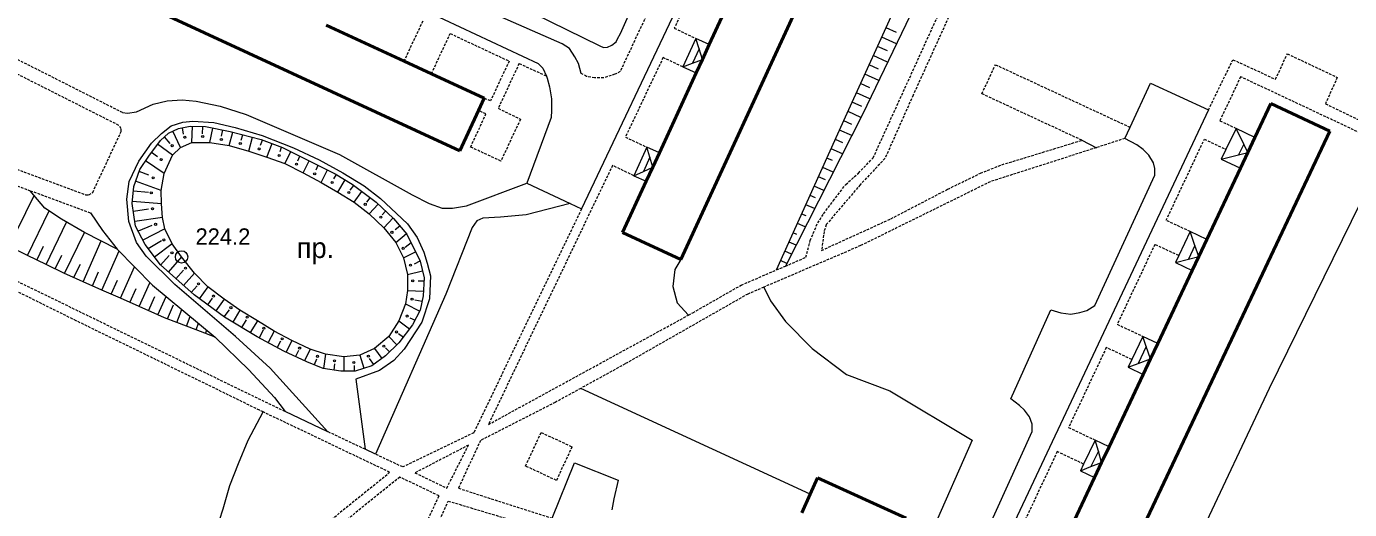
# Model space of a CAD drawing. Extents: x 1000 to 4000, y -5000 to -1000.
# Drawn here: x 2326.7 to 2585.4, y -2793.9 to -2699.4 of the extents above; entities that cross this region are included whole.
import ezdxf
from ezdxf.enums import TextEntityAlignment as Align

# ---------------------------------------------------------------- set-up
doc = ezdxf.new("R2010")
doc.units = 0
doc.header["$MEASUREMENT"] = 0
doc.linetypes.add('DASHED', pattern=[0.75, 0.5, -0.25])
for name, color, linetype in [('24', 7, 'CONTINUOUS'), ('30', 7, 'CONTINUOUS'), ('34', 7, 'CONTINUOUS'), ('37', 7, 'CONTINUOUS'), ('40', 7, 'CONTINUOUS'), ('6', 7, 'CONTINUOUS'), ('7', 7, 'CONTINUOUS')]:
    doc.layers.add(name, color=color, linetype=linetype)
doc.styles.get("Standard").update_dxf_attribs({"font": 'txt', "height": 0.2})

msp = doc.modelspace()

# ---------------------------------------------------------------- linework, layer by layer
at = {"layer": '24', "color": 253, "linetype": 'Continuous', "lineweight": 0}
for p, q in [((2501.82, -2594.59), (2435.19, -2735.1)), ((2339.88, -2665.98), (2426.73, -2706.62)), ((2431.43, -2702.78), (2397.02, -2687.67)), ((2432.83, -2703.74), (2431.43, -2702.78)), ((2433.88, -2705.32), (2432.83, -2703.74)), ((2434.58, -2706.63), (2433.88, -2705.32)), ((2426.73, -2706.62), (2427.61, -2707.59)), ((2427.61, -2707.59), (2428.31, -2709.13)), ((2435.13, -2708.59), (2434.58, -2706.63)), ((2428.31, -2709.13), (2428.48, -2709.51)), ((2428.48, -2709.51), (2428.92, -2711.18)), ((2428.92, -2711.18), (2429.35, -2713.54)), ((2542.47, -2719.13), (2546.48, -2710.5)), ((2546.48, -2710.5), (2557.76, -2715.74)), ((2351.4, -2714.59), (2354.18, -2713.94)), ((2354.18, -2713.94), (2357.07, -2713.75)), ((2357.07, -2713.75), (2359.85, -2714.03)), ((2429.35, -2713.54), (2429.35, -2715.81)), ((2345.45, -2716.26), (2346.38, -2716.36)), ((2346.38, -2716.36), (2348.15, -2716.08)), ((2348.15, -2716.08), (2351.4, -2714.59)), ((2359.85, -2714.03), (2364.5, -2714.96)), ((2364.5, -2714.96), (2369.61, -2716.63)), ((2429.35, -2715.81), (2429.26, -2717.19)), ((2557.76, -2715.74), (2516.77, -2802.86)), ((2353.07, -2720.35), (2354.92, -2718.87)), ((2354.92, -2718.87), (2357.25, -2718.12)), ((2357.25, -2718.12), (2359.17, -2717.93)), ((2359.17, -2717.93), (2363.26, -2718.21)), ((2363.26, -2718.21), (2367.44, -2719.14)), ((2367.44, -2719.14), (2372.73, -2720.72)), ((2369.61, -2716.63), (2387.86, -2724.43)), ((2429.26, -2717.19), (2424.5, -2730.03)), ((2541.45, -2721.31), (2542.47, -2719.13)), ((2351.11, -2722.21), (2353.07, -2720.35)), ((2372.73, -2720.72), (2378.87, -2723.13)), ((2533.03, -2721.66), (2535.86, -2723.11)), ((2543.79, -2722.55), (2541.45, -2721.31)), ((2348.61, -2725.75), (2351.11, -2722.21)), ((2378.87, -2723.13), (2383.88, -2725.46)), ((2545.02, -2723.49), (2543.79, -2722.55)), ((2546.11, -2724.57), (2545.02, -2723.49)), ((2346.75, -2729.74), (2348.61, -2725.75)), ((2383.88, -2725.46), (2388.53, -2728.06)), ((2387.86, -2724.43), (2402.08, -2732.33)), ((2547.05, -2726.09), (2546.11, -2724.57)), ((2547.27, -2727.18), (2547.05, -2726.09)), ((2388.53, -2728.06), (2392.71, -2730.57)), ((2535.55, -2753.99), (2547.27, -2728.48)), ((2547.27, -2728.48), (2547.27, -2727.18)), ((2346.28, -2733.18), (2346.75, -2729.74)), ((2392.71, -2730.57), (2395.87, -2733.08)), ((2412.67, -2734.47), (2424.5, -2730.03)), ((2424.5, -2730.03), (2432.97, -2734.05)), ((2346.66, -2737.55), (2346.28, -2733.18)), ((2395.87, -2733.08), (2399.03, -2735.96)), ((2402.08, -2732.33), (2405.42, -2734.01)), ((2405.42, -2734.01), (2407.93, -2734.94)), ((2409.98, -2734.94), (2412.67, -2734.47)), ((2432.97, -2734.05), (2424.38, -2736.23)), ((2432.97, -2734.05), (2435.19, -2735.1)), ((2339.19, -2735.88), (2341.53, -2739.32)), ((2399.03, -2735.96), (2401.16, -2738.01)), ((2407.93, -2734.94), (2409.98, -2734.94)), ((2415.92, -2736.88), (2414.71, -2737.43)), ((2419.36, -2736.69), (2415.92, -2736.88)), ((2424.38, -2736.23), (2419.36, -2736.69)), ((2341.53, -2739.32), (2344.41, -2742.94)), ((2348.14, -2741.64), (2346.66, -2737.55)), ((2401.16, -2738.01), (2403.02, -2740.71)), ((2413.78, -2738.74), (2408.68, -2751.74)), ((2414.71, -2737.43), (2413.78, -2738.74)), ((2350.09, -2744.32), (2348.14, -2741.64)), ((2403.02, -2740.71), (2404.33, -2743.55)), ((2344.41, -2742.94), (2351.29, -2750.01)), ((2355.66, -2749.9), (2350.09, -2744.32)), ((2404.33, -2743.55), (2404.98, -2745.69)), ((2404.98, -2745.69), (2405.63, -2748.2)), ((2351.29, -2750.01), (2363.55, -2760.14)), ((2367.54, -2760.01), (2355.66, -2749.9)), ((2405.63, -2748.2), (2405.44, -2752.66)), ((2408.68, -2751.74), (2394.92, -2783.07)), ((2405.44, -2752.66), (2403.95, -2757.22)), ((2519.14, -2772.21), (2526.96, -2754.83)), ((2526.96, -2754.83), (2528.89, -2755.44)), ((2532.66, -2755.37), (2534.03, -2754.94)), ((2534.03, -2754.94), (2535.55, -2753.99)), ((2403.95, -2757.22), (2400.52, -2762.52)), ((2528.89, -2755.44), (2530.85, -2755.66)), ((2530.85, -2755.66), (2532.66, -2755.37)), ((2363.55, -2760.14), (2370.15, -2766.56)), ((2374.32, -2766.24), (2367.54, -2760.01)), ((2400.52, -2762.52), (2398.47, -2764.75)), ((2398.47, -2764.75), (2395.69, -2766.7)), ((2370.15, -2766.56), (2375.17, -2771.95)), ((2385.6, -2778.68), (2374.32, -2766.24)), ((2395.69, -2766.7), (2391.04, -2768.38)), ((2391.04, -2768.38), (2392.9, -2782.11)), ((2375.17, -2771.95), (2377.21, -2774.74)), ((2520.81, -2773.51), (2519.14, -2772.21)), ((2385.6, -2778.68), (2377.21, -2774.74)), ((2521.82, -2774.45), (2520.81, -2773.51)), ((2522.76, -2775.75), (2521.82, -2774.45)), ((2523.34, -2777.2), (2522.76, -2775.75)), ((2502.74, -2823.85), (2523.34, -2778.65)), ((2523.34, -2778.65), (2523.34, -2777.2)), ((2394.92, -2783.07), (2392.9, -2782.11)), ((2429.47, -2795.6), (2433.8, -2784.73)), ((2433.8, -2784.73), (2442.36, -2788.14)), ((2442.36, -2788.14), (2441.49, -2791.76)), ((2441.49, -2791.76), (2441.13, -2793.93))]:
    msp.add_line(p, q, dxfattribs=at)
at = {"layer": '24', "color": 253, "linetype": 'DASHED', "lineweight": 0}
for p, q in [((2496.29, -2593.37), (2442.74, -2708.24)), ((2525.9, -2655.95), (2500.02, -2712.86)), ((2492.21, -2725.12), (2515.82, -2673.27)), ((2460.18, -2685.28), (2453.32, -2699.74)), ((2404.13, -2698.36), (2400.48, -2706.16)), ((2405.84, -2708.64), (2409.51, -2700.79)), ((2409.51, -2700.79), (2421.03, -2706.18)), ((2453.32, -2699.74), (2457.52, -2701.73)), ((2344.71, -2718.75), (2314.68, -2703.59)), ((2345.45, -2716.26), (2316.06, -2701.41)), ((2421.03, -2706.18), (2417.38, -2713.98)), ((2451.14, -2705.49), (2443.77, -2721.03)), ((2454.98, -2707.31), (2451.14, -2705.49)), ((2557.76, -2715.74), (2562.58, -2705.9)), ((2562.58, -2705.9), (2570.9, -2709.74)), ((2570.9, -2709.74), (2573.21, -2704.74)), ((2573.21, -2704.74), (2582.98, -2709.38)), ((2422.97, -2706.66), (2418.92, -2715.41)), ((2428.31, -2709.13), (2422.97, -2706.66)), ((2436.18, -2709.2), (2435.13, -2708.59)), ((2441.69, -2708.76), (2439.5, -2709.46)), ((2442.74, -2708.24), (2441.69, -2708.76)), ((2513.48, -2712.57), (2516.13, -2706.88)), ((2516.13, -2706.88), (2542.47, -2719.13)), ((2437.75, -2709.46), (2436.18, -2709.2)), ((2439.5, -2709.46), (2437.75, -2709.46)), ((2564.07, -2709.24), (2560.02, -2717.84)), ((2592.93, -2722.81), (2564.07, -2709.24)), ((2582.98, -2709.38), (2580.66, -2714.52)), ((2417.38, -2713.98), (2416.17, -2713.42)), ((2500.02, -2712.86), (2494.53, -2725.22)), ((2533.03, -2721.66), (2513.48, -2712.57)), ((2413.5, -2722.99), (2416.5, -2716.52)), ((2416.5, -2716.52), (2415.04, -2715.84)), ((2418.92, -2715.41), (2423.25, -2717.55)), ((2580.66, -2714.52), (2601.68, -2724.64)), ((2345.17, -2719.41), (2344.71, -2718.75)), ((2423.25, -2717.55), (2419.42, -2725.73)), ((2560.02, -2717.84), (2563.19, -2719.33)), ((2339.6, -2731.86), (2345.17, -2719.96)), ((2345.17, -2719.96), (2345.17, -2719.41)), ((2443.77, -2721.03), (2447.97, -2723.02)), ((2517.39, -2726.45), (2533.03, -2721.66)), ((2541.45, -2721.31), (2535.86, -2723.11)), ((2549.51, -2737.32), (2556.98, -2721.45)), ((2556.98, -2721.45), (2561.21, -2723.44)), ((2309.99, -2721.83), (2338.2, -2732.33)), ((2419.42, -2725.73), (2413.5, -2722.99)), ((2535.86, -2723.11), (2515.1, -2729.78)), ((2312.87, -2726.18), (2327.38, -2731.52)), ((2441.25, -2726.59), (2416.97, -2777.26)), ((2445.43, -2728.59), (2441.25, -2726.59)), ((2489.33, -2728.07), (2492.21, -2725.12)), ((2494.53, -2725.22), (2489.68, -2730.36)), ((2513.2, -2728.11), (2517.39, -2726.45)), ((2486.87, -2730.32), (2489.33, -2728.07)), ((2506.83, -2731.22), (2513.2, -2728.11)), ((2327.38, -2731.52), (2339.19, -2735.88)), ((2338.86, -2732.33), (2339.6, -2731.86)), ((2489.68, -2730.36), (2483.03, -2738.17)), ((2484.41, -2733.5), (2486.87, -2730.32)), ((2515.1, -2729.78), (2489.77, -2742.27)), ((2495.69, -2737.02), (2506.83, -2731.22)), ((2338.2, -2732.33), (2338.86, -2732.33)), ((2482.53, -2736.03), (2484.41, -2733.5)), ((2435.19, -2735.1), (2414.11, -2778.89)), ((2481.37, -2737.84), (2482.53, -2736.03)), ((2482.12, -2743.21), (2495.69, -2737.02)), ((2479.92, -2741.25), (2481.37, -2737.84)), ((2482.62, -2739.51), (2482.12, -2743.21)), ((2483.03, -2738.17), (2482.62, -2739.51)), ((2554.22, -2739.53), (2549.51, -2737.32)), ((2489.77, -2742.27), (2470.84, -2750.39)), ((2479.08, -2744.55), (2479.92, -2741.25)), ((2547.3, -2742.03), (2539.94, -2757.66)), ((2551.96, -2744.22), (2547.3, -2742.03)), ((2475.05, -2746.29), (2479.08, -2744.55)), ((2466.42, -2749.98), (2473.31, -2747.03)), ((2473.31, -2747.03), (2475.05, -2746.29)), ((2336.37, -2756.96), (2319.53, -2748.64)), ((2377.21, -2774.74), (2323.91, -2748.82)), ((2456.97, -2755.39), (2466.42, -2749.98)), ((2467.71, -2751.74), (2443.73, -2765.4)), ((2470.84, -2750.39), (2467.71, -2751.74)), ((2372.22, -2774.45), (2336.37, -2756.96)), ((2416.97, -2777.26), (2456.13, -2755.85)), ((2456.13, -2755.85), (2456.97, -2755.39)), ((2539.94, -2757.66), (2544.96, -2760.02)), ((2537.81, -2762.2), (2530.44, -2777.85)), ((2542.78, -2764.54), (2537.81, -2762.2)), ((2443.73, -2765.4), (2435.04, -2770.18)), ((2435.04, -2770.18), (2430.05, -2772.93)), ((2430.05, -2772.93), (2415.45, -2780.38)), ((2372.93, -2774.79), (2372.22, -2774.45)), ((2397.67, -2786.6), (2372.93, -2774.79)), ((2530.44, -2777.85), (2535.63, -2780.29)), ((2392.9, -2782.11), (2385.6, -2778.68)), ((2414.11, -2778.89), (2400.22, -2785.56)), ((2415.45, -2780.38), (2411.11, -2789.71)), ((2424.25, -2785.38), (2427.3, -2778.81)), ((2427.3, -2778.81), (2433.33, -2781.61)), ((2400.22, -2785.56), (2394.92, -2783.07)), ((2413.1, -2781.28), (2402.61, -2786.72)), ((2408.83, -2789.68), (2413.1, -2781.28)), ((2433.33, -2781.61), (2430.28, -2788.18)), ((2528.22, -2782.56), (2520.71, -2798.53)), ((2533.37, -2784.99), (2528.22, -2782.56)), ((2430.28, -2788.18), (2424.25, -2785.38)), ((2369.38, -2809.53), (2397.67, -2786.6)), ((2399.64, -2787.54), (2378.58, -2804.58)), ((2407.34, -2791.21), (2399.64, -2787.54)), ((2402.61, -2786.72), (2408.83, -2789.68)), ((2394.23, -2818.77), (2407.34, -2791.21)), ((2411.11, -2789.71), (2429.47, -2795.6)), ((2396.84, -2819.94), (2409.12, -2792.22)), ((2409.12, -2792.22), (2429.11, -2798.2))]:
    msp.add_line(p, q, dxfattribs=at)
at = {"layer": '30', "color": 253, "linetype": 'Continuous', "lineweight": 0}
for p, q in [((2355.22, -2724.59), (2356.8, -2723.1)), ((2356.8, -2723.1), (2359.01, -2722.11)), ((2359.01, -2722.11), (2362.54, -2722.11)), ((2362.54, -2722.11), (2366.32, -2722.68)), ((2366.32, -2722.68), (2370.16, -2723.79)), ((2370.16, -2723.79), (2373.68, -2724.94)), ((2353.6, -2728.18), (2355.22, -2724.59)), ((2373.68, -2724.94), (2377.2, -2726.2)), ((2377.2, -2726.2), (2380.74, -2728.05)), ((2352.97, -2731.47), (2353.6, -2728.18)), ((2380.74, -2728.05), (2384.27, -2729.94)), ((2353.03, -2734.07), (2352.97, -2731.47)), ((2384.27, -2729.94), (2387.53, -2731.79)), ((2387.53, -2731.79), (2390.7, -2733.76)), ((2353.27, -2736.76), (2353.03, -2734.07)), ((2390.7, -2733.76), (2393.65, -2736.07)), ((2353.71, -2739.01), (2353.27, -2736.76)), ((2393.65, -2736.07), (2396.56, -2738.82)), ((2355.14, -2741.93), (2353.71, -2739.01)), ((2396.56, -2738.82), (2398.9, -2741.65)), ((2356.99, -2744.49), (2355.14, -2741.93)), ((2398.9, -2741.65), (2400.4, -2744.63)), ((2359.52, -2747.66), (2356.99, -2744.49)), ((2400.4, -2744.63), (2401.14, -2747.89)), ((2362.14, -2750.33), (2359.52, -2747.66)), ((2401.14, -2747.89), (2401.18, -2751.02)), ((2365.32, -2752.75), (2362.14, -2750.33)), ((2368.39, -2754.87), (2365.32, -2752.75)), ((2401.18, -2751.02), (2400.76, -2753.66)), ((2371.8, -2756.96), (2368.39, -2754.87)), ((2400.76, -2753.66), (2399.48, -2756.97)), ((2375.12, -2758.97), (2371.8, -2756.96)), ((2399.48, -2756.97), (2397.48, -2760.03)), ((2378.55, -2760.8), (2375.12, -2758.97)), ((2397.48, -2760.03), (2394.69, -2762.4)), ((2382.16, -2762.51), (2378.55, -2760.8)), ((2385.14, -2763.48), (2382.16, -2762.51)), ((2394.69, -2762.4), (2391.84, -2763.71)), ((2388.72, -2764.03), (2385.14, -2763.48)), ((2391.84, -2763.71), (2388.72, -2764.03))]:
    msp.add_line(p, q, dxfattribs=at)
msp.add_circle((2356.99, -2744.49), 1.2, dxfattribs=at)
at = {"layer": '37', "color": 253, "linetype": 'Continuous', "lineweight": 0}
for p, q in [((2442.8, -2700.76), (2473.93, -2631.44)), ((2506.46, -2682.57), (2490.14, -2716.59)), ((2399.7, -2683.99), (2438.77, -2703.21)), ((2486.82, -2717.1), (2500.91, -2686.01)), ((2442.23, -2701.85), (2442.8, -2700.76)), ((2496.79, -2700.58), (2494.73, -2699.64)), ((2438.77, -2703.21), (2439.51, -2703.52)), ((2439.51, -2703.52), (2440.3, -2703.43)), ((2440.3, -2703.43), (2441.09, -2703.08)), ((2441.09, -2703.08), (2441.96, -2702.38)), ((2441.96, -2702.38), (2442.23, -2701.85)), ((2494.99, -2704.16), (2493.07, -2703.29)), ((2496.77, -2702.77), (2493.9, -2701.47)), ((2495.04, -2706.37), (2492.25, -2705.11)), ((2493.31, -2709.98), (2490.6, -2708.75)), ((2493.24, -2707.75), (2491.42, -2706.93)), ((2491.56, -2711.39), (2489.77, -2710.57)), ((2491.58, -2713.59), (2488.95, -2712.4)), ((2489.83, -2717.19), (2487.3, -2716.04)), ((2490, -2715.07), (2488.12, -2714.22)), ((2356.36, -2719.37), (2358.68, -2718.91)), ((2358.68, -2718.91), (2361.66, -2719)), ((2359.01, -2722.11), (2359.11, -2718.92)), ((2361.06, -2720.41), (2361.11, -2718.98)), ((2361.66, -2719), (2366.49, -2719.93)), ((2473.31, -2747.03), (2486.82, -2717.1)), ((2490.14, -2716.59), (2475.05, -2746.29)), ((2488.06, -2718.58), (2486.47, -2717.86)), ((2350.6, -2724.76), (2352.83, -2721.7)), ((2352.83, -2721.7), (2354.41, -2720.3)), ((2354.77, -2722.29), (2353.63, -2720.99)), ((2354.41, -2720.3), (2356.36, -2719.37)), ((2356.8, -2723.1), (2355.27, -2719.89)), ((2357.38, -2720.44), (2357.14, -2719.22)), ((2362.54, -2722.11), (2363.08, -2719.27)), ((2364.82, -2720.83), (2365.05, -2719.65)), ((2366.32, -2722.68), (2367, -2720.06)), ((2366.49, -2719.93), (2372.53, -2721.51)), ((2368.66, -2721.63), (2368.94, -2720.57)), ((2370.16, -2723.79), (2370.87, -2721.08)), ((2372.41, -2722.63), (2372.8, -2721.61)), ((2372.53, -2721.51), (2376.71, -2723.09)), ((2486.28, -2722.16), (2484.83, -2721.51)), ((2488.02, -2720.76), (2485.65, -2719.68)), ((2352.27, -2724.92), (2351.1, -2724.07)), ((2355.22, -2724.59), (2352.28, -2722.45)), ((2373.68, -2724.94), (2374.67, -2722.32)), ((2376.24, -2723.83), (2376.54, -2723.03)), ((2376.71, -2723.09), (2387.02, -2728.2)), ((2377.2, -2726.2), (2378.34, -2723.9)), ((2486.21, -2724.32), (2484, -2723.33)), ((2348.84, -2727.37), (2350.6, -2724.76)), ((2353.6, -2728.18), (2349.96, -2725.71)), ((2379.7, -2725.66), (2380.13, -2724.79)), ((2380.74, -2728.05), (2381.92, -2725.68)), ((2383.29, -2727.42), (2383.71, -2726.56)), ((2484.25, -2725.64), (2483.18, -2725.15)), ((2347.63, -2730.71), (2348.84, -2727.37)), ((2350.55, -2728.47), (2348.68, -2727.8)), ((2384.27, -2729.94), (2385.5, -2727.45)), ((2386.77, -2729.2), (2387.28, -2728.36)), ((2387.02, -2728.2), (2390.36, -2730.25)), ((2387.53, -2731.79), (2388.99, -2729.41)), ((2482.9, -2729.41), (2481.54, -2728.8)), ((2484.39, -2727.89), (2482.36, -2726.98)), ((2330.27, -2734.93), (2327.38, -2731.52)), ((2347.35, -2734.06), (2347.63, -2730.71)), ((2350.54, -2731.86), (2347.55, -2731.61)), ((2352.97, -2731.47), (2348, -2729.68)), ((2389.94, -2731.45), (2390.67, -2730.48)), ((2390.36, -2730.25), (2395.01, -2733.78)), ((2390.7, -2733.76), (2392.26, -2731.69)), ((2482.58, -2731.46), (2480.71, -2730.62)), ((2323.28, -2742.47), (2328.15, -2732.44)), ((2348, -2738.43), (2347.35, -2734.06)), ((2353.03, -2734.07), (2347.39, -2733.61)), ((2393.18, -2733.79), (2393.86, -2732.91)), ((2393.65, -2736.07), (2395.42, -2734.16)), ((2395.01, -2733.78), (2398.45, -2736.94)), ((2480.76, -2735.03), (2479.07, -2734.27)), ((2480.96, -2732.93), (2479.89, -2732.45)), ((2326.88, -2744.21), (2331.11, -2735.49)), ((2333.53, -2737.11), (2330.27, -2734.93)), ((2338.03, -2739.72), (2333.53, -2737.11)), ((2350.54, -2735.15), (2347.58, -2735.59)), ((2353.27, -2736.76), (2347.87, -2737.57)), ((2396.19, -2736.27), (2396.89, -2735.51)), ((2396.56, -2738.82), (2398.36, -2736.86)), ((2398.45, -2736.94), (2401.05, -2740.01)), ((2479.09, -2736.47), (2478.25, -2736.09)), ((2330.48, -2745.96), (2334.5, -2737.68)), ((2334.08, -2747.71), (2337.97, -2739.69)), ((2344.41, -2742.94), (2338.03, -2739.72)), ((2349.86, -2742.06), (2348, -2738.43)), ((2351.16, -2738.36), (2348.51, -2739.43)), ((2353.71, -2739.01), (2349.42, -2741.21)), ((2398.77, -2739.14), (2399.66, -2738.38)), ((2477.31, -2740.06), (2476.6, -2739.74)), ((2478.95, -2738.6), (2477.42, -2737.91)), ((2328.68, -2745.09), (2329.99, -2742.39)), ((2337.73, -2749.34), (2341.26, -2741.35)), ((2352.83, -2746.05), (2349.86, -2742.06)), ((2353.06, -2741.32), (2350.48, -2742.9)), ((2355.14, -2741.93), (2351.68, -2744.51)), ((2398.9, -2741.65), (2400.96, -2739.9)), ((2400.72, -2742.56), (2401.87, -2741.68)), ((2401.05, -2740.01), (2403.65, -2745.31)), ((2477.14, -2742.17), (2475.78, -2741.56)), ((2326.88, -2744.21), (2323.28, -2742.47)), ((2330.48, -2745.96), (2326.88, -2744.21)), ((2332.28, -2746.83), (2333.59, -2744.13)), ((2341.39, -2750.95), (2344.77, -2743.31)), ((2354.55, -2744.22), (2352.88, -2746.1)), ((2356.99, -2744.49), (2354.38, -2747.43)), ((2400.4, -2744.63), (2402.75, -2743.48)), ((2476.23, -2743.96), (2474.96, -2743.38)), ((2334.08, -2747.71), (2330.48, -2745.96)), ((2335.88, -2748.58), (2337.19, -2745.88)), ((2339.56, -2750.15), (2340.77, -2747.4)), ((2345.05, -2752.57), (2347.78, -2746.4)), ((2359.43, -2751.91), (2352.83, -2746.05)), ((2357.37, -2747.07), (2355.87, -2748.76)), ((2401.14, -2747.89), (2404.09, -2747.22)), ((2402.56, -2745.8), (2403.63, -2745.27)), ((2403.65, -2745.31), (2404.39, -2748.57)), ((2475.32, -2745.74), (2474.13, -2745.21)), ((2334.52, -2747.92), (2334.08, -2747.71)), ((2337.73, -2749.34), (2334.52, -2747.92)), ((2341.39, -2750.95), (2337.73, -2749.34)), ((2343.22, -2751.76), (2344.43, -2749.02)), ((2348.71, -2754.19), (2350.75, -2749.56)), ((2359.52, -2747.66), (2357.37, -2750.08)), ((2360.02, -2750.11), (2358.86, -2751.41)), ((2403.24, -2749.18), (2404.36, -2749.18)), ((2404.39, -2748.57), (2404.21, -2752.1)), ((2345.05, -2752.57), (2341.39, -2750.95)), ((2348.71, -2754.19), (2345.05, -2752.57)), ((2346.88, -2753.38), (2348.09, -2750.64)), ((2350.54, -2755), (2351.75, -2752.25)), ((2352.37, -2755.81), (2353.95, -2752.21)), ((2365.37, -2756.28), (2359.43, -2751.91)), ((2362.14, -2750.33), (2360.43, -2752.65)), ((2362.98, -2752.56), (2362.04, -2753.84)), ((2365.32, -2752.75), (2363.66, -2755.02)), ((2401.18, -2751.02), (2404.26, -2751.18)), ((2404.21, -2752.1), (2403.65, -2754.89)), ((2352.37, -2755.81), (2348.71, -2754.19)), ((2354.2, -2756.61), (2355.41, -2753.87)), ((2356.08, -2757.3), (2357.04, -2754.76)), ((2366.3, -2754.8), (2365.27, -2756.2)), ((2368.39, -2754.87), (2366.98, -2757.24)), ((2400.76, -2753.66), (2403.54, -2755.1)), ((2403.65, -2754.89), (2402.16, -2757.77)), ((2402.59, -2752.87), (2404, -2753.16)), ((2353.66, -2756.38), (2352.37, -2755.81)), ((2356.08, -2757.3), (2353.66, -2756.38)), ((2359.82, -2758.72), (2356.08, -2757.3)), ((2357.95, -2758.01), (2358.67, -2756.11)), ((2359.82, -2758.72), (2360.3, -2757.45)), ((2371.78, -2760.09), (2365.37, -2756.28)), ((2369.59, -2756.75), (2368.7, -2758.26)), ((2371.8, -2756.96), (2370.42, -2759.28)), ((2402.16, -2757.77), (2399.47, -2761.3)), ((2399.48, -2756.97), (2401.56, -2758.56)), ((2401.63, -2756.36), (2402.63, -2756.87)), ((2363.55, -2760.14), (2359.82, -2758.72)), ((2361.68, -2759.43), (2361.93, -2758.8)), ((2376.99, -2762.88), (2371.78, -2760.09)), ((2372.94, -2758.81), (2372.14, -2760.29)), ((2375.12, -2758.97), (2373.91, -2761.23)), ((2397.48, -2760.03), (2399.07, -2761.68)), ((2399.4, -2759.43), (2400.35, -2760.15)), ((2376.33, -2760.95), (2375.67, -2762.18)), ((2381.45, -2765.02), (2376.99, -2762.88)), ((2378.55, -2760.8), (2377.44, -2763.1)), ((2379.82, -2762.77), (2379.25, -2763.97)), ((2382.16, -2762.51), (2381.05, -2764.83)), ((2394.69, -2762.4), (2396.11, -2764.36)), ((2396.83, -2762.24), (2397.64, -2763.07)), ((2399.47, -2761.3), (2396.87, -2763.81)), ((2384.7, -2766.32), (2381.45, -2765.02)), ((2383.34, -2764.48), (2382.89, -2765.6)), ((2385.14, -2763.48), (2384.76, -2766.33)), ((2386.9, -2765.42), (2386.74, -2766.6)), ((2388.72, -2764.03), (2388.72, -2766.79)), ((2391.84, -2763.71), (2392.64, -2766.25)), ((2393.65, -2764.37), (2394.49, -2765.53)), ((2396.87, -2763.81), (2394.17, -2765.76)), ((2388.14, -2766.79), (2384.7, -2766.32)), ((2390.92, -2766.79), (2388.14, -2766.79)), ((2390.72, -2765.74), (2390.72, -2766.79)), ((2394.17, -2765.76), (2390.92, -2766.79))]:
    msp.add_line(p, q, dxfattribs=at)
for centre in [(2357.6, -2721.08), (2361.11, -2720.94), (2364.76, -2721.51), (2355.16, -2722.72), (2368.47, -2722.29), (2372.14, -2723.36), (2353, -2725.45), (2376.05, -2724.63), (2379.46, -2726.35), (2351.41, -2729.03), (2383.01, -2728.23), (2351.06, -2731.94), (2386.42, -2729.94), (2389.67, -2731.87), (2392.91, -2734.19), (2351.31, -2735.05), (2395.95, -2736.71), (2351.91, -2738.1), (2398.12, -2739.67), (2353.51, -2741.16), (2355.11, -2743.67), (2400.3, -2742.8), (2357.73, -2746.69), (2401.75, -2746.1), (2360.28, -2749.73), (2402.18, -2749.14), (2363.24, -2752.13), (2402.05, -2752.74), (2366.64, -2754.4), (2369.79, -2756.27), (2401.11, -2756.04), (2373.07, -2758.44), (2376.65, -2760.5), (2399.02, -2759.16), (2380.07, -2762.3), (2396.54, -2761.95), (2383.57, -2763.92), (2386.9, -2764.82), (2390.65, -2765.12), (2393.51, -2763.88)]:
    msp.add_circle(centre, 0.2, dxfattribs=at)
at = {"layer": '40', "color": 253, "linetype": 'Continuous', "lineweight": 0}
for p, q in [((2569.71, -2770.17), (2592.93, -2722.81)), ((2454.61, -2744.95), (2453.46, -2746.92)), ((2453.46, -2746.92), (2453.02, -2750.25)), ((2453.02, -2750.25), (2453.89, -2753.43)), ((2470.84, -2750.39), (2472.13, -2753.05)), ((2453.89, -2753.43), (2456.13, -2755.85)), ((2472.13, -2753.05), (2475.1, -2757.11)), ((2475.1, -2757.11), (2480.31, -2762.39)), ((2480.31, -2762.39), (2487.03, -2767.46)), ((2487.03, -2767.46), (2495.47, -2770.7)), ((2479.9, -2790.89), (2435.04, -2770.18)), ((2495.47, -2770.7), (2511.61, -2780.33)), ((2546.3, -2819.91), (2569.71, -2770.17)), ((2370.01, -2780.3), (2372.93, -2774.79)), ((2368.11, -2784.86), (2370.01, -2780.3)), ((2511.61, -2780.33), (2503.83, -2797.94)), ((2366.41, -2789.2), (2368.11, -2784.86)), ((2365.14, -2793.76), (2366.41, -2789.2)), ((2363.66, -2798.21), (2365.14, -2793.76))]:
    msp.add_line(p, q, dxfattribs=at)
at = {"layer": '6', "color": 253, "linetype": 'Continuous', "lineweight": 40}
for p, q in [((2502.19, -2641.62), (2454.61, -2744.95)), ((2411.38, -2723.75), (2327.71, -2685.01)), ((2460.16, -2702.94), (2466.86, -2688.39)), ((2385.28, -2699.12), (2400.48, -2706.16)), ((2458.82, -2705.84), (2460.16, -2702.94)), ((2400.48, -2706.16), (2405.84, -2708.64)), ((2457.6, -2708.5), (2458.82, -2705.84)), ((2405.84, -2708.64), (2416.17, -2713.42)), ((2450.41, -2724.12), (2457.6, -2708.5)), ((2416.17, -2713.42), (2415.04, -2715.84)), ((2415.04, -2715.84), (2411.38, -2723.75)), ((2570, -2714.44), (2566.86, -2721.1)), ((2581.49, -2719.86), (2570, -2714.44)), ((2514.37, -2862.26), (2581.49, -2719.86)), ((2566.86, -2721.1), (2565.47, -2724.06)), ((2449.12, -2726.91), (2450.41, -2724.12)), ((2565.47, -2724.06), (2564.02, -2727.13)), ((2447.84, -2729.69), (2449.12, -2726.91)), ((2564.02, -2727.13), (2557.44, -2741.08)), ((2443.23, -2739.71), (2447.84, -2729.69)), ((2454.61, -2744.95), (2443.23, -2739.71)), ((2557.44, -2741.08), (2555.87, -2744.41)), ((2555.87, -2744.41), (2554.6, -2747.11)), ((2554.6, -2747.11), (2547.86, -2761.41)), ((2547.86, -2761.41), (2546.44, -2764.43)), ((2546.44, -2764.43), (2545.02, -2767.45)), ((2545.02, -2767.45), (2538.35, -2781.6)), ((2538.35, -2781.6), (2536.89, -2784.7)), ((2536.89, -2784.7), (2535.51, -2787.63)), ((2479.9, -2790.89), (2481.35, -2787.7)), ((2481.35, -2787.7), (2498.64, -2795.55)), ((2535.51, -2787.63), (2528.61, -2802.28)), ((2478.24, -2794.54), (2479.9, -2790.89))]:
    msp.add_line(p, q, dxfattribs=at)
at = {"layer": '7', "color": 253, "linetype": 'Continuous', "lineweight": 0}
for p, q in [((2457.52, -2701.73), (2454.98, -2707.31)), ((2460.16, -2702.94), (2457.52, -2701.73)), ((2458.17, -2703.79), (2457.52, -2701.73)), ((2458.17, -2703.79), (2456.9, -2706.57)), ((2456.9, -2706.57), (2458.82, -2705.84)), ((2458.82, -2705.84), (2458.17, -2703.79)), ((2458.82, -2705.84), (2458.82, -2705.84)), ((2454.98, -2707.31), (2456.9, -2706.57)), ((2454.98, -2707.31), (2457.6, -2708.5)), ((2563.19, -2719.33), (2561.21, -2723.44)), ((2566.86, -2721.1), (2563.19, -2719.33)), ((2564.68, -2722.43), (2563.19, -2719.33)), ((2447.97, -2723.02), (2445.43, -2728.59)), ((2450.41, -2724.12), (2447.97, -2723.02)), ((2448.55, -2724.96), (2447.97, -2723.02)), ((2561.21, -2723.44), (2560.3, -2725.34)), ((2564.68, -2722.43), (2563.68, -2724.5)), ((2563.68, -2724.5), (2565.47, -2724.06)), ((2565.47, -2724.06), (2564.68, -2722.43)), ((2565.47, -2724.06), (2565.47, -2724.06)), ((2448.55, -2724.96), (2447.28, -2727.75)), ((2447.28, -2727.75), (2449.12, -2726.91)), ((2449.12, -2726.91), (2448.55, -2724.96)), ((2449.12, -2726.91), (2449.12, -2726.91)), ((2560.3, -2725.34), (2563.68, -2724.5)), ((2560.3, -2725.34), (2564.02, -2727.13)), ((2445.43, -2728.59), (2447.28, -2727.75)), ((2445.43, -2728.59), (2447.84, -2729.69)), ((2554.22, -2739.53), (2551.96, -2744.22)), ((2557.44, -2741.08), (2554.22, -2739.53)), ((2555.14, -2742.23), (2554.22, -2739.53)), ((2555.14, -2742.23), (2553.85, -2744.91)), ((2555.87, -2744.41), (2555.14, -2742.23)), ((2551.96, -2744.22), (2551.33, -2745.54)), ((2551.33, -2745.54), (2553.85, -2744.91)), ((2553.85, -2744.91), (2555.87, -2744.41)), ((2555.87, -2744.41), (2555.87, -2744.41)), ((2551.33, -2745.54), (2554.6, -2747.11)), ((2544.96, -2760.02), (2542.78, -2764.54)), ((2547.86, -2761.41), (2544.96, -2760.02)), ((2545.62, -2761.98), (2544.96, -2760.02)), ((2545.62, -2761.98), (2544.02, -2765.31)), ((2546.44, -2764.43), (2545.62, -2761.98)), ((2542.78, -2764.54), (2542.07, -2766.03)), ((2542.07, -2766.03), (2544.02, -2765.31)), ((2544.02, -2765.31), (2546.44, -2764.43)), ((2546.44, -2764.43), (2546.44, -2764.43)), ((2542.07, -2766.03), (2545.02, -2767.45)), ((2535.63, -2780.29), (2533.37, -2784.99)), ((2538.35, -2781.6), (2535.63, -2780.29)), ((2536.26, -2782.47), (2535.63, -2780.29)), ((2536.26, -2782.47), (2534.8, -2785.5)), ((2536.89, -2784.7), (2536.26, -2782.47)), ((2533.37, -2784.99), (2532.74, -2786.3)), ((2532.74, -2786.3), (2534.8, -2785.5)), ((2532.74, -2786.3), (2535.51, -2787.63)), ((2534.8, -2785.5), (2536.89, -2784.7)), ((2536.89, -2784.7), (2536.89, -2784.7))]:
    msp.add_line(p, q, dxfattribs=at)

# ---------------------------------------------------------------- texts
at = {"layer": '30', "color": 253, "linetype": 'Continuous', "lineweight": 0}
msp.add_text('224.2', height=3.2, dxfattribs=at).set_placement((2365.07, -2740.47), align=Align.MIDDLE)
at = {"layer": '34', "color": 253, "linetype": 'Continuous', "lineweight": 0}
msp.add_text('пр.', height=4, dxfattribs=at).set_placement((2383.16, -2743.3), align=Align.MIDDLE)

doc.saveas('drawing.dxf')
